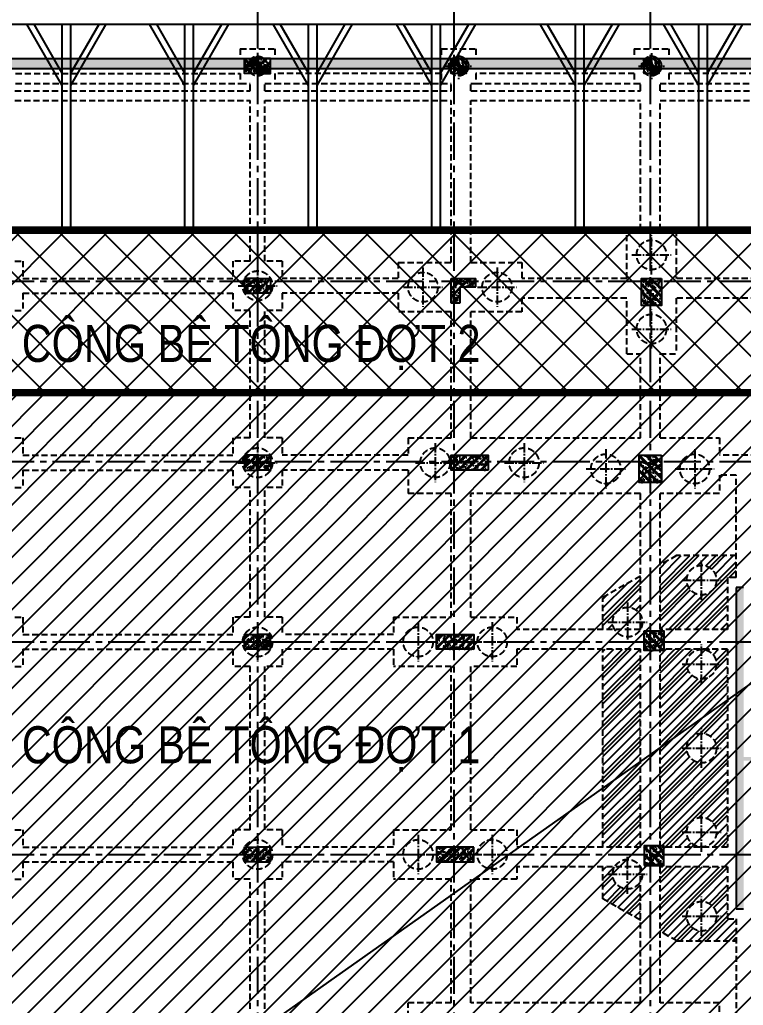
# Model space of a CAD drawing. Extents: x 71 to 3057337, y -14 to 345257.
# Drawn here: x 2969922 to 2999221, y 184482 to 224361 of the extents above; entities that cross this region are included whole.
import ezdxf
from ezdxf.enums import TextEntityAlignment as Align

# ---------------------------------------------------------------- set-up
doc = ezdxf.new("R2010")
doc.units = 0
doc.header["$LTSCALE"] = 1000
doc.header["$MEASUREMENT"] = 0
doc.linetypes.add('CENTER2', pattern=[1.125, 0.75, -0.125, 0.125, -0.125])
doc.linetypes.add('HIDDEN', pattern=[0.375, 0.25, -0.125])
for name, color, linetype in [('03BORDER', 3, 'CONTINUOUS'), ('CDC.01.AXIS', 160, 'CENTER2'), ('CDC.04.HIDDEN', 8, 'HIDDEN'), ('CDC.05.STEEL', 4, 'CONTINUOUS'), ('CDC.09.COLUMN', 4, 'CONTINUOUS'), ('CDC.10.HATCH', 9, 'CONTINUOUS'), ('CDC.14.STEELNUM', 2, 'CONTINUOUS'), ('CDC.16.BIGTEXT', 6, 'CONTINUOUS')]:
    doc.layers.add(name, color=color, linetype=linetype)
doc.layers.add('KCS_Plotter', color=11, linetype='CONTINUOUS', plot=False)
doc.styles.add('ARIAL', font='arial.ttf', dxfattribs={"width": 0.6})
pattern_1 = [(50, (-320987.27, 0), (358.63009, -31.376067), [37.5, -412.5]), (355, (-320987.27, 0), (-69.37567, 376.09607), [30, -330]), (100.4514, (-320957.4, -2.6), (289.25469, 344.71977), [31.870095, -350.571056]), (46.1842, (-320987.27, 100), (533.62052, -82.75951), [56.25, -618.75]), (96.6356, (-320942.8, 93.1), (467.33135, 487.05894), [47.80514, -525.8565]), (351.1842, (-320987.3, 100), (467.33097, 487.0593), [45, -495]), (21, (-320937.27, 75), (298.453526, -201.309445), [37.5, -412.5]), (326, (-320937.27, 75), (121.657666, 362.57502), [30, -330]), (71.4514, (-320912.4, 58.22), (420.111314, 161.26525), [31.870095, -350.571056]), (37.5, (-320987.27, 0), (6.079928, 166.446927), [0, -326, 0, -335, 0, -331.25]), (7.5, (-320987.27, 0), (131.534769, 197.205856), [0, -191, 0, -318.5, 0, -126.25]), (327.5, (-321098.77, 0), (266.911218, -11.277436), [0, -125, 0, -390, 0, -517.5]), (317.5, (-321148.77, 0), (291.593085, 50.05249), [0, -162.5, 0, -259, 0, -367.5]), (45, (-320987.27, 0), (-150.26019, 150.26019), []), (45, (-320987.27, 61.25), (-150.26019, 150.26019), [])]
pattern_2 = [(50, (-321037.27, 0), (358.63009, -31.376067), [37.5, -412.5]), (355, (-321037.27, 0), (-69.37567, 376.09607), [30, -330]), (100.4514, (-321007.4, -2.6), (289.25469, 344.71977), [31.870095, -350.571056]), (46.1842, (-321037.27, 100), (533.62052, -82.75951), [56.25, -618.75]), (96.6356, (-320992.8, 93.1), (467.33135, 487.05894), [47.80514, -525.8565]), (351.1842, (-321037.3, 100), (467.33097, 487.0593), [45, -495]), (21, (-320987.27, 75), (298.453526, -201.309445), [37.5, -412.5]), (326, (-320987.27, 75), (121.657666, 362.57502), [30, -330]), (71.4514, (-320962.4, 58.22), (420.111314, 161.26525), [31.870095, -350.571056]), (37.5, (-321037.27, 0), (6.079928, 166.446927), [0, -326, 0, -335, 0, -331.25]), (7.5, (-321037.27, 0), (131.534769, 197.205856), [0, -191, 0, -318.5, 0, -126.25]), (327.5, (-321148.77, 0), (266.911218, -11.277436), [0, -125, 0, -390, 0, -517.5]), (317.5, (-321198.77, 0), (291.593085, 50.05249), [0, -162.5, 0, -259, 0, -367.5]), (45, (-321037.27, 0), (-150.26019, 150.26019), []), (45, (-321037.27, 61.25), (-150.26019, 150.26019), [])]
pattern_3 = [(130, (3250072.2, 0), (-358.63009, -31.376067), [37.5, -412.5]), (185, (3250072.2, 0), (69.37567, 376.09607), [30, -330]), (79.5486, (3250042.3, -2.6), (-289.25469, 344.71977), [31.870095, -350.571056]), (133.8158, (3250072.2, 100), (-533.62052, -82.75951), [56.25, -618.75]), (83.3644, (3250027.73, 93.1), (-467.33135, 487.05894), [47.80514, -525.8565]), (188.8158, (3250072.2, 100), (-467.33097, 487.0593), [45, -495]), (159, (3250022.2, 75), (-298.453526, -201.309445), [37.5, -412.5]), (214, (3250022.2, 75), (-121.657666, 362.57502), [30, -330]), (108.5486, (3249997.32, 58.22), (-420.111314, 161.26525), [31.870095, -350.571056]), (142.5, (3250072.2, 0), (-6.079928, 166.446927), [0, -326, 0, -335, 0, -331.25]), (172.5, (3250072.2, 0), (-131.534769, 197.205856), [0, -191, 0, -318.5, 0, -126.25]), (212.5, (3250183.7, 0), (-266.911218, -11.277436), [0, -125, 0, -390, 0, -517.5]), (222.5, (3250233.7, 0), (-291.593085, 50.05249), [0, -162.5, 0, -259, 0, -367.5]), (135, (3250072.2, 0), (150.26019, 150.26019), []), (135, (3250072.2, 61.25), (150.26019, 150.26019), [])]
pattern_4 = [(45, (-322187.27, 0), (-176.776695, 176.776695), [])]

# ---------------------------------------------------------------- blocks, each defined once
blk = doc.blocks.new('7.95M')
at = {"layer": 'CDC.10.HATCH'}
h = blk.add_hatch(dxfattribs=at)
h.set_pattern_fill('ANSI31', color=256, scale=500, style=0)
h.set_pattern_definition([(135, (3245406.14, 17235.994), (44.1941738, 44.1941738), [])])
edge = h.paths.add_edge_path()
edge.add_line((1468742, -63748), (1468742, -64148))
edge.add_line((1468742, -64148), (1468342, -64148))
edge.add_ellipse((1468742, -64148), major_axis=(283, 283), ratio=1, start_angle=45, end_angle=135, ccw=False)
edge = h.paths.add_edge_path()
edge.add_line((1468742, -64148), (1469142, -64148))
edge.add_ellipse((1468742, -64148), major_axis=(283, 283), ratio=1, start_angle=225, end_angle=315, ccw=False)
edge.add_line((1468742, -64548), (1468742, -64148))
h = blk.add_hatch(dxfattribs=at)
h.set_pattern_fill('ANSI31', color=256, scale=500, style=0)
h.set_pattern_definition([(135, (3253546.144, 17235.994), (44.1941738, 44.1941738), [])])
edge = h.paths.add_edge_path()
edge.add_line((1476882, -63748), (1476882, -64148))
edge.add_line((1476882, -64148), (1476482, -64148))
edge.add_ellipse((1476882, -64148), major_axis=(283, 283), ratio=1, start_angle=45, end_angle=135, ccw=False)
edge = h.paths.add_edge_path()
edge.add_line((1476882, -64148), (1477282, -64148))
edge.add_ellipse((1476882, -64148), major_axis=(283, 283), ratio=1, start_angle=225, end_angle=315, ccw=False)
edge.add_line((1476882, -64548), (1476882, -64148))
h = blk.add_hatch(dxfattribs=at)
h.set_pattern_fill('ANSI31', color=256, scale=500, style=0)
h.set_pattern_definition([(135, (3261356.086, 17235.834), (44.1941738, 44.1941738), [])])
edge = h.paths.add_edge_path()
edge.add_line((1484692, -63749), (1484692, -64149))
edge.add_line((1484692, -64149), (1484292, -64149))
edge.add_ellipse((1484692, -64149), major_axis=(283, 283), ratio=1, start_angle=45, end_angle=135, ccw=False)
edge = h.paths.add_edge_path()
edge.add_line((1484692, -64149), (1485092, -64149))
edge.add_ellipse((1484692, -64149), major_axis=(283, 283), ratio=1, start_angle=225, end_angle=315, ccw=False)
edge.add_line((1484692, -64549), (1484692, -64149))
h = blk.add_hatch(dxfattribs=at)
h.set_pattern_fill('CHAU-01', color=256, scale=80, style=0, pattern_type=2)
h.set_pattern_definition([(50, (-322187.27, 0), (573.80815, -50.20171), [60, -660]), (355, (-322187.3, 0), (-111.00107, 601.7537), [48, -528]), (100.4514, (-322139.46, -4.2), (462.8075, 551.55163), [50.99215, -560.91369]), (46.1842, (-322187.3, 160), (853.79284, -132.4152), [90, -990]), (96.6356, (-322116.1, 149), (747.73016, 779.2943), [76.48823, -841.3704]), (351.1842, (-322187.3, 160), (747.72956, 779.2949), [72, -792]), (21, (-322107.27, 120), (477.52564, -322.09511), [60, -660]), (326, (-322107.3, 120), (194.65227, 580.12004), [48, -528]), (71.4514, (-322067.5, 93.16), (672.1781, 258.0244), [50.99215, -560.91369]), (37.5, (-322187.27, 0), (9.727884, 266.315083), [0, -521.6, 0, -536, 0, -530]), (7.5, (-322187.27, 0), (210.45563, 315.52937), [0, -305.6, 0, -509.6, 0, -202]), (327.5, (-322365.67, 0), (427.05795, -18.043897), [0, -200, 0, -624, 0, -828]), (317.5, (-322445.67, 0), (466.548935, 80.083986), [0, -260, 0, -414.4, 0, -588]), (45, (-322187.27, 0), (-240.416306, 240.416306), []), (45, (-322187.27, 98), (-240.416306, 240.416306), [])])
h.paths.add_polyline_path([(1468217, -63848), (1458542, -63848), (1458542, -64248), (1468217, -64248)])
h.paths.add_polyline_path([(1476583, -63848), (1469267, -63848), (1469267, -64248), (1476583, -64248)])
h.paths.add_polyline_path([(1484393, -63848), (1477183, -63848), (1477183, -64248), (1484393, -64248)])
h.paths.add_polyline_path([(1492293, -63848), (1484993, -63848), (1484993, -64248), (1492293, -64248)])
h.paths.add_polyline_path([(1500193, -63848), (1492893, -63848), (1492893, -64248), (1500193, -64248)])
h.paths.add_polyline_path([(1508003, -63848), (1500793, -63848), (1500793, -64248), (1508003, -64248)])
h.paths.add_polyline_path([(1511853, -63848), (1508603, -63848), (1508603, -64248), (1511853, -64248)])
h.paths.add_polyline_path([(1512453, -63848), (1512453, -63848), (1512453, -64433), (1515745, -67954), (1516292, -67954)])
h = blk.add_hatch(dxfattribs=at)
h.set_pattern_fill('CHAU-01', color=256, scale=50, angle=270, style=0, pattern_type=2)
h.set_pattern_definition([(320, (-280638.86, -371169.63), (-31.376067, -358.63009), [37.5, -412.5]), (265, (-280638.86, -371169.63), (376.09607, 69.37567), [30, -330]), (10.4514, (-280641.48, -371199.52), (344.71977, -289.25469), [31.870095, -350.571056]), (316.1842, (-280538.86, -371169.63), (-82.75951, -533.62052), [56.25, -618.75]), (6.6356, (-280545.76, -371214.1), (487.05894, -467.33135), [47.80514, -525.8565]), (261.1842, (-280538.86, -371169.63), (487.0593, -467.33097), [45, -495]), (291, (-280563.86, -371219.63), (-201.309445, -298.453526), [37.5, -412.5]), (236, (-280563.86, -371219.63), (362.57502, -121.657666), [30, -330]), (341.4514, (-280580.64, -371244.5), (161.26525, -420.111314), [31.870095, -350.571056]), (307.5, (-280638.86, -371169.63), (166.446927, -6.079928), [0, -326, 0, -335, 0, -331.25]), (277.5, (-280638.86, -371169.63), (197.205856, -131.534769), [0, -191, 0, -318.5, 0, -126.25]), (237.5, (-280638.86, -371058.13), (-11.277436, -266.911218), [0, -125, 0, -390, 0, -517.5]), (227.5, (-280638.86, -371008.13), (50.05249, -291.593085), [0, -162.5, 0, -259, 0, -367.5]), (315, (-280638.86, -371169.63), (150.26019, 150.26019), []), (315, (-280577.61, -371169.63), (150.26019, 150.26019), [])])
h.paths.add_polyline_path([(1468217, -63848), (1468217, -64448), (1468717, -64448), (1468717, -63848)])
h = blk.add_hatch(dxfattribs=at)
h.set_pattern_fill('CHAU-01', color=256, scale=50, angle=270, style=0, pattern_type=2)
h.set_pattern_definition([(220, (3218123.78, -371169.63), (31.376067, -358.63009), [37.5, -412.5]), (275, (3218123.8, -371169.63), (-376.09607, 69.37567), [30, -330]), (169.5486, (3218126.4, -371199.52), (-344.71977, -289.25469), [31.870095, -350.571056]), (223.8158, (3218023.8, -371169.63), (82.75951, -533.62052), [56.25, -618.75]), (173.3644, (3218030.7, -371214.1), (-487.05894, -467.33135), [47.80514, -525.8565]), (278.8158, (3218023.8, -371169.63), (-487.0593, -467.33097), [45, -495]), (249, (3218048.78, -371219.63), (201.309445, -298.453526), [37.5, -412.5]), (304, (3218048.8, -371219.63), (-362.57502, -121.657666), [30, -330]), (198.5486, (3218065.56, -371244.5), (-161.26525, -420.111314), [31.870095, -350.571056]), (232.5, (3218123.78, -371169.63), (-166.446927, -6.079928), [0, -326, 0, -335, 0, -331.25]), (262.5, (3218123.78, -371169.63), (-197.205856, -131.534769), [0, -191, 0, -318.5, 0, -126.25]), (302.5, (3218123.78, -371058.13), (11.277436, -266.911218), [0, -125, 0, -390, 0, -517.5]), (312.5, (3218123.78, -371008.13), (-50.05249, -291.593085), [0, -162.5, 0, -259, 0, -367.5]), (225, (3218123.78, -371169.63), (-150.26019, 150.26019), []), (225, (3218062.53, -371169.63), (-150.26019, 150.26019), [])])
h.paths.add_polyline_path([(1469267, -63848), (1469267, -64448), (1468767, -64448), (1468767, -63848)])
h = blk.add_hatch(dxfattribs=at)
h.set_pattern_fill('CHAU-01', color=256, scale=50, angle=270, style=0, pattern_type=2)
h.set_pattern_definition([(320, (-272173.57, -371169.63), (-31.376067, -358.63009), [37.5, -412.5]), (265, (-272173.57, -371169.63), (376.09607, 69.37567), [30, -330]), (10.4514, (-272176.2, -371199.52), (344.71977, -289.25469), [31.870095, -350.571056]), (316.1842, (-272073.57, -371169.63), (-82.75951, -533.62052), [56.25, -618.75]), (6.6356, (-272080.47, -371214.1), (487.05894, -467.33135), [47.80514, -525.8565]), (261.1842, (-272073.6, -371169.63), (487.0593, -467.33097), [45, -495]), (291, (-272098.57, -371219.63), (-201.309445, -298.453526), [37.5, -412.5]), (236, (-272098.57, -371219.63), (362.57502, -121.657666), [30, -330]), (341.4514, (-272115.35, -371244.5), (161.26525, -420.111314), [31.870095, -350.571056]), (307.5, (-272173.57, -371169.63), (166.446927, -6.079928), [0, -326, 0, -335, 0, -331.25]), (277.5, (-272173.57, -371169.63), (197.205856, -131.534769), [0, -191, 0, -318.5, 0, -126.25]), (237.5, (-272173.57, -371058.13), (-11.277436, -266.911218), [0, -125, 0, -390, 0, -517.5]), (227.5, (-272173.57, -371008.13), (50.05249, -291.593085), [0, -162.5, 0, -259, 0, -367.5]), (315, (-272173.57, -371169.63), (150.26019, 150.26019), []), (315, (-272112.32, -371169.63), (150.26019, 150.26019), [])])
h.paths.add_polyline_path([(1477183, -64448), (1476583, -64448), (1476583, -63848), (1477183, -63848)])
h = blk.add_hatch(dxfattribs=at)
h.set_pattern_fill('CHAU-01', color=256, scale=50, angle=270, style=0, pattern_type=2)
h.set_pattern_definition([(320, (-264363.63, -371169.58), (-31.376067, -358.63009), [37.5, -412.5]), (265, (-264363.63, -371169.58), (376.09607, 69.37567), [30, -330]), (10.4514, (-264366.25, -371199.47), (344.71977, -289.25469), [31.870095, -350.571056]), (316.1842, (-264263.63, -371169.6), (-82.75951, -533.62052), [56.25, -618.75]), (6.6356, (-264270.53, -371214.05), (487.05894, -467.33135), [47.80514, -525.8565]), (261.1842, (-264263.63, -371169.6), (487.0593, -467.33097), [45, -495]), (291, (-264288.63, -371219.58), (-201.309445, -298.453526), [37.5, -412.5]), (236, (-264288.63, -371219.58), (362.57502, -121.657666), [30, -330]), (341.4514, (-264305.4, -371244.45), (161.26525, -420.111314), [31.870095, -350.571056]), (307.5, (-264363.63, -371169.58), (166.446927, -6.079928), [0, -326, 0, -335, 0, -331.25]), (277.5, (-264363.63, -371169.58), (197.205856, -131.534769), [0, -191, 0, -318.5, 0, -126.25]), (237.5, (-264363.63, -371058.08), (-11.277436, -266.911218), [0, -125, 0, -390, 0, -517.5]), (227.5, (-264363.63, -371008.08), (50.05249, -291.593085), [0, -162.5, 0, -259, 0, -367.5]), (315, (-264363.63, -371169.58), (150.26019, 150.26019), []), (315, (-264302.38, -371169.58), (150.26019, 150.26019), [])])
h.paths.add_polyline_path([(1484993, -64448), (1484393, -64448), (1484393, -63848), (1484993, -63848)])
h = blk.add_hatch(dxfattribs=at)
h.set_pattern_fill('CHAU-01', color=256, scale=50, style=0, pattern_type=2)
h.set_pattern_definition(pattern_2)
h.paths.add_polyline_path([(1468217, -72738), (1468217, -73338), (1468717, -73338), (1468717, -72738)])
h = blk.add_hatch(dxfattribs=at)
h.set_pattern_fill('CHAU-01', color=256, scale=50, style=0, pattern_type=2)
h.set_pattern_definition(pattern_2)
h.paths.add_polyline_path([(1469267, -72738), (1469267, -73338), (1468767, -73338), (1468767, -72738)])
h = blk.add_hatch(dxfattribs=at)
h.set_pattern_fill('CHAU-01', color=256, scale=50, style=0, pattern_type=2)
h.set_pattern_definition([(50, (-263987.3, 0), (358.63009, -31.376067), [37.5, -412.5]), (355, (-263987.3, 0), (-69.37567, 376.09607), [30, -330]), (100.4514, (-263957.42, -2.6), (289.25469, 344.71977), [31.870095, -350.571056]), (46.1842, (-263987.3, 100), (533.62052, -82.75951), [56.25, -618.75]), (96.6356, (-263942.84, 93.1), (467.33135, 487.05894), [47.80514, -525.8565]), (351.1842, (-263987.3, 100), (467.33097, 487.0593), [45, -495]), (21, (-263937.3, 75), (298.453526, -201.309445), [37.5, -412.5]), (326, (-263937.3, 75), (121.657666, 362.57502), [30, -330]), (71.4514, (-263912.43, 58.22), (420.111314, 161.26525), [31.870095, -350.571056]), (37.5, (-263987.3, 0), (6.079928, 166.446927), [0, -326, 0, -335, 0, -331.25]), (7.5, (-263987.3, 0), (131.534769, 197.205856), [0, -191, 0, -318.5, 0, -126.25]), (327.5, (-264098.8, 0), (266.911218, -11.277436), [0, -125, 0, -390, 0, -517.5]), (317.5, (-264148.8, 0), (291.593085, 50.05249), [0, -162.5, 0, -259, 0, -367.5]), (45, (-263987.3, 0), (-150.26019, 150.26019), []), (45, (-263987.3, 61.25), (-150.26019, 150.26019), [])])
h.paths.add_polyline_path([(1476692, -72848), (1476582, -72848), (1476582, -73738), (1476692, -73738)])
h.paths.add_polyline_path([(1477582, -72848), (1476692, -72848), (1476692, -73738), (1476932, -73738), (1476932, -73088), (1477582, -73088)])
h.paths.add_polyline_path([(1477582, -72738), (1476692, -72738), (1476692, -72848), (1477582, -72848)])
h.paths.add_polyline_path([(1476692, -72738), (1476582, -72738), (1476582, -72848), (1476692, -72848)])
h = blk.add_hatch(dxfattribs=at)
h.set_pattern_fill('CHAU-01', color=256, scale=50, style=0, pattern_type=2)
h.set_pattern_definition([(130, (3233672.23, 0), (-358.63009, -31.376067), [37.5, -412.5]), (185, (3233672.23, 0), (69.37567, 376.09607), [30, -330]), (79.5486, (3233642.35, -2.6), (-289.25469, 344.71977), [31.870095, -350.571056]), (133.8158, (3233672.23, 100), (-533.62052, -82.75951), [56.25, -618.75]), (83.3644, (3233627.77, 93.1), (-467.33135, 487.05894), [47.80514, -525.8565]), (188.8158, (3233672.23, 100), (-467.33097, 487.0593), [45, -495]), (159, (3233622.23, 75), (-298.453526, -201.309445), [37.5, -412.5]), (214, (3233622.23, 75), (-121.657666, 362.57502), [30, -330]), (108.5486, (3233597.36, 58.22), (-420.111314, 161.26525), [31.870095, -350.571056]), (142.5, (3233672.23, 0), (-6.079928, 166.446927), [0, -326, 0, -335, 0, -331.25]), (172.5, (3233672.23, 0), (-131.534769, 197.205856), [0, -191, 0, -318.5, 0, -126.25]), (212.5, (3233783.73, 0), (-266.911218, -11.277436), [0, -125, 0, -390, 0, -517.5]), (222.5, (3233833.73, 0), (-291.593085, 50.05249), [0, -162.5, 0, -259, 0, -367.5]), (135, (3233672.23, 0), (150.26019, 150.26019), []), (135, (3233672.23, 61.25), (150.26019, 150.26019), [])])
h.paths.add_polyline_path([(1484742, -72738), (1485092, -72738), (1485092, -72848), (1484742, -72848)])
h.paths.add_polyline_path([(1484742, -72848), (1485092, -72848), (1485092, -73838), (1484742, -73838)])
h.paths.add_polyline_path([(1484292, -72848), (1484742, -72848), (1484742, -73838), (1484292, -73838)])
h.paths.add_polyline_path([(1484292, -72738), (1484742, -72738), (1484742, -72848), (1484292, -72848)])
h = blk.add_hatch(dxfattribs=at)
h.set_pattern_fill('CHAU-01', color=256, scale=50, style=0, pattern_type=2)
h.set_pattern_definition(pattern_2)
h.paths.add_polyline_path([(1468217, -79898), (1468217, -80498), (1468717, -80498), (1468717, -79898)])
h = blk.add_hatch(dxfattribs=at)
h.set_pattern_fill('CHAU-01', color=256, scale=50, style=0, pattern_type=2)
h.set_pattern_definition(pattern_2)
h.paths.add_polyline_path([(1469267, -79898), (1469267, -80498), (1468767, -80498), (1468767, -79898)])
h = blk.add_hatch(dxfattribs=at)
h.set_pattern_fill('CHAU-01', color=256, scale=50, style=0, pattern_type=2)
h.set_pattern_definition(pattern_1)
h.paths.add_polyline_path([(1478083, -80498), (1476692, -80498), (1476692, -80148), (1478083, -80148)])
h.paths.add_polyline_path([(1478083, -80148), (1476692, -80148), (1476692, -79898), (1478083, -79898)])
h.paths.add_polyline_path([(1476692, -80148), (1476583, -80148), (1476583, -79898), (1476692, -79898)])
h.paths.add_polyline_path([(1476692, -80498), (1476583, -80498), (1476583, -80148), (1476692, -80148)])
h = blk.add_hatch(dxfattribs=at)
h.set_pattern_fill('CHAU-01', color=256, scale=50, style=0, pattern_type=2)
h.set_pattern_definition(pattern_3)
h.paths.add_polyline_path([(1484642, -79898), (1485092, -79898), (1485092, -80148), (1484642, -80148)])
h.paths.add_polyline_path([(1484642, -80148), (1485092, -80148), (1485092, -80998), (1484642, -80998)])
h.paths.add_polyline_path([(1484192, -80148), (1484642, -80148), (1484642, -80998), (1484192, -80998)])
h.paths.add_polyline_path([(1484192, -79898), (1484642, -79898), (1484642, -80148), (1484192, -80148)])
h = blk.add_hatch(dxfattribs=at)
h.set_pattern_fill('ANSI31', color=256, scale=2000, style=0)
h.set_pattern_definition(pattern_4)
h.paths.add_polyline_path([(1484242, -84786), (1482722, -85648), (1482722, -86948), (1483203, -86948, -0.131634), (1483122, -86648, -0.767797), (1484242, -86348)])
h.paths.add_polyline_path([(1487773, -84848), (1488123, -84848), (1488123, -83958), (1485704, -83958), (1485042, -84333), (1485042, -86948), (1487773, -86948)])
h.paths.add_polyline_path([(1486122, -84948, -1), (1487322, -84948, -1)], flags=16)
h.paths.add_polyline_path([(1484922, -86920), (1487229, -86920), (1487229, -86183), (1484922, -86183)], flags=9)
h = blk.add_hatch(dxfattribs=at)
h.set_pattern_fill('CHAU-01', color=256, scale=50, style=0, pattern_type=2)
h.set_pattern_definition([(50, (-321587.27, 0), (358.63009, -31.376067), [37.5, -412.5]), (355, (-321587.27, 0), (-69.37567, 376.09607), [30, -330]), (100.4514, (-321557.4, -2.6), (289.25469, 344.71977), [31.870095, -350.571056]), (46.1842, (-321587.27, 100), (533.62052, -82.75951), [56.25, -618.75]), (96.6356, (-321542.8, 93.1), (467.33135, 487.05894), [47.80514, -525.8565]), (351.1842, (-321587.3, 100), (467.33097, 487.0593), [45, -495]), (21, (-321537.27, 75), (298.453526, -201.309445), [37.5, -412.5]), (326, (-321537.27, 75), (121.657666, 362.57502), [30, -330]), (71.4514, (-321512.4, 58.22), (420.111314, 161.26525), [31.870095, -350.571056]), (37.5, (-321587.27, 0), (6.079928, 166.446927), [0, -326, 0, -335, 0, -331.25]), (7.5, (-321587.27, 0), (131.534769, 197.205856), [0, -191, 0, -318.5, 0, -126.25]), (327.5, (-321698.77, 0), (266.911218, -11.277436), [0, -125, 0, -390, 0, -517.5]), (317.5, (-321748.77, 0), (291.593085, 50.05249), [0, -162.5, 0, -259, 0, -367.5]), (45, (-321587.27, 0), (-150.26019, 150.26019), []), (45, (-321587.27, 61.25), (-150.26019, 150.26019), [])])
h.paths.add_polyline_path([(1492223, -97948), (1493022, -97948), (1493022, -98248), (1492223, -98248)], flags=17)
h.paths.add_polyline_path([(1491222, -97948), (1491222, -96398), (1494022, -96398), (1494022, -98248), (1494322, -98248), (1494322, -95678), (1494022, -95678), (1494022, -96178), (1491222, -96178), (1491222, -94128), (1494022, -94128), (1494022, -94578), (1494322, -94578), (1494322, -93458), (1494022, -93458), (1494022, -93908), (1491222, -93908), (1491222, -91858), (1494022, -91858), (1494022, -92358), (1494322, -92358), (1494322, -91188), (1494022, -91188), (1494022, -91638), (1491222, -91638), (1491222, -89588), (1494022, -89588), (1494022, -90088), (1494322, -90088), (1494322, -88743), (1494022, -88743), (1494022, -89368), (1491222, -89368), (1491222, -86868), (1494022, -86868), (1494022, -87443), (1494322, -87443), (1494322, -85248), (1492522, -85248), (1492522, -85548), (1494022, -85548), (1494022, -86648), (1491222, -86648), (1491222, -85548), (1491522, -85548), (1491522, -85248), (1489423, -85248), (1489423, -85548), (1490922, -85548), (1490922, -86648), (1490922, -92108), (1488423, -92108), (1488423, -85248), (1488123, -85248), (1488123, -98248), (1488423, -98248), (1488423, -92258), (1490922, -92258), (1490922, -97948), (1489424, -97948), (1489424, -98248), (1491222, -98248)])
h = blk.add_hatch(dxfattribs=at)
h.set_pattern_fill('CHAU-01', color=256, scale=50, style=0, pattern_type=2)
h.set_pattern_definition(pattern_2)
h.paths.add_polyline_path([(1468217, -87148), (1468217, -87748), (1468717, -87748), (1468717, -87148)])
h = blk.add_hatch(dxfattribs=at)
h.set_pattern_fill('CHAU-01', color=256, scale=50, style=0, pattern_type=2)
h.set_pattern_definition(pattern_2)
h.paths.add_polyline_path([(1469267, -87148), (1469267, -87748), (1468767, -87748), (1468767, -87148)])
h = blk.add_hatch(dxfattribs=at)
h.set_pattern_fill('CHAU-01', color=256, scale=50, style=0, pattern_type=2)
h.set_pattern_definition(pattern_1)
h.paths.add_polyline_path([(1477492, -87748), (1476102, -87748), (1476102, -87398), (1477492, -87398)])
h.paths.add_polyline_path([(1477492, -87398), (1476102, -87398), (1476102, -87148), (1477492, -87148)])
h.paths.add_polyline_path([(1476102, -87398), (1475992, -87398), (1475992, -87148), (1476102, -87148)])
h.paths.add_polyline_path([(1476102, -87748), (1475992, -87748), (1475992, -87398), (1476102, -87398)])
h = blk.add_hatch(dxfattribs=at)
h.set_pattern_fill('CHAU-01', color=256, scale=50, style=0, pattern_type=2)
h.set_pattern_definition(pattern_3)
h.paths.add_polyline_path([(1484642, -86998), (1485192, -86998), (1485192, -87448), (1484642, -87448)])
h.paths.add_polyline_path([(1484642, -87448), (1485192, -87448), (1485192, -87798), (1484642, -87798)])
h.paths.add_polyline_path([(1484392, -87448), (1484642, -87448), (1484642, -87798), (1484392, -87798)])
h.paths.add_polyline_path([(1484392, -86998), (1484642, -86998), (1484642, -87448), (1484392, -87448)])
h = blk.add_hatch(dxfattribs=at)
h.set_pattern_fill('ANSI31', color=256, scale=2000, style=0)
h.set_pattern_definition(pattern_4)
h.paths.add_polyline_path([(1484242, -87748), (1482722, -87748), (1482722, -95748), (1484242, -95748)])
h.paths.add_polyline_path([(1487773, -87748), (1486722, -87748), (1486722, -87748, -0.414214), (1487322, -88348, -1), (1486122, -88348, -0.414214), (1486722, -87748), (1486722, -87748), (1485192, -87748), (1485192, -87798), (1485042, -87798), (1485042, -95698), (1485192, -95698), (1485192, -95748), (1486716, -95748, -0.410929), (1486122, -95148, -1), (1487322, -95148, -0.410929), (1486729, -95748), (1487773, -95748)])
h.paths.add_polyline_path([(1487322, -91748, -1), (1486122, -91748, -1)], flags=16)
h.paths.add_polyline_path([(1484218, -92599), (1484218, -89942), (1483480, -89942), (1483480, -92599)], flags=24)
h.paths.add_polyline_path([(1487773, -92424), (1487773, -90117), (1487035, -90117), (1487035, -92424)], flags=9)
h.paths.add_polyline_path([(1484922, -95720), (1487229, -95720), (1487229, -94983), (1484922, -94983)], flags=9)
h = blk.add_hatch(dxfattribs=at)
h.set_pattern_fill('CHAU-01', color=256, scale=50, style=0, pattern_type=2)
h.set_pattern_definition(pattern_3)
h.paths.add_polyline_path([(1484642, -95698), (1485192, -95698), (1485192, -96048), (1484642, -96048)])
h.paths.add_polyline_path([(1484642, -96048), (1485192, -96048), (1485192, -96498), (1484642, -96498)])
h.paths.add_polyline_path([(1484392, -96048), (1484642, -96048), (1484642, -96498), (1484392, -96498)])
h.paths.add_polyline_path([(1484392, -95698), (1484642, -95698), (1484642, -96048), (1484392, -96048)])
h = blk.add_hatch(dxfattribs=at)
h.set_pattern_fill('CHAU-01', color=256, scale=50, style=0, pattern_type=2)
h.set_pattern_definition(pattern_2)
h.paths.add_polyline_path([(1468217, -95748), (1468217, -96348), (1468717, -96348), (1468717, -95748)])
h = blk.add_hatch(dxfattribs=at)
h.set_pattern_fill('CHAU-01', color=256, scale=50, style=0, pattern_type=2)
h.set_pattern_definition(pattern_2)
h.paths.add_polyline_path([(1469267, -95748), (1469267, -96348), (1468767, -96348), (1468767, -95748)])
h = blk.add_hatch(dxfattribs=at)
h.set_pattern_fill('CHAU-01', color=256, scale=50, style=0, pattern_type=2)
h.set_pattern_definition(pattern_1)
h.paths.add_polyline_path([(1477492, -95748), (1476102, -95748), (1476102, -96098), (1477492, -96098)])
h.paths.add_polyline_path([(1477492, -96098), (1476102, -96098), (1476102, -96348), (1477492, -96348)])
h.paths.add_polyline_path([(1476102, -96098), (1475992, -96098), (1475992, -96348), (1476102, -96348)])
h.paths.add_polyline_path([(1476102, -95748), (1475992, -95748), (1475992, -96098), (1476102, -96098)])
h = blk.add_hatch(dxfattribs=at)
h.set_pattern_fill('ANSI31', color=256, scale=2000, style=0)
h.set_pattern_definition(pattern_4)
h.paths.add_polyline_path([(1484242, -97147, -0.767797), (1483122, -96848, -0.131671), (1483203, -96548), (1482722, -96548), (1482722, -97848), (1484242, -98709)])
h.paths.add_polyline_path([(1487773, -96548), (1485042, -96548), (1485042, -99162), (1485722, -99548), (1488123, -99548), (1488123, -98648), (1487773, -98648)])
h.paths.add_polyline_path([(1487322, -98548, -1), (1486122, -98548, -1)], flags=16)
at = {"layer": 'CDC.01.AXIS', "ltscale": 2}
for p, q in [((1468742, -61938), (1468742, -120474)), ((1476692, -61938), (1476692, -120474)), ((1484642, -61938), (1484642, -120474)), ((1410944, -63847), (1517957, -63847)), ((1410944, -72848), (1517957, -72848)), ((1410944, -80148), (1517957, -80148)), ((1410944, -87448), (1517957, -87448)), ((1410944, -96048), (1517957, -96048))]:
    blk.add_line(p, q, dxfattribs=at)
at = {"layer": 'CDC.01.AXIS', "ltscale": 0.5}
for p, q in [((1468742, -63620), (1468742, -64676)), ((1476882, -63620), (1476882, -64676)), ((1484692, -63621), (1484692, -64677)), ((1468214, -64148), (1469270, -64148)), ((1476354, -64148), (1477410, -64148)), ((1484164, -64149), (1485220, -64149)), ((1484692, -72580), (1484692, -70996)), ((1483900, -71788), (1485484, -71788)), ((1468742, -72246), (1468742, -73830)), ((1475438, -72302), (1475438, -73886)), ((1478438, -72302), (1478438, -73886)), ((1467950, -73038), (1469534, -73038)), ((1474646, -73094), (1476230, -73094)), ((1477646, -73094), (1479230, -73094)), ((1484692, -75580), (1484692, -73996)), ((1483900, -74788), (1485484, -74788)), ((1468742, -79406), (1468742, -80990)), ((1475933, -79406), (1475933, -80990)), ((1479533, -79406), (1479533, -80990)), ((1482842, -79656), (1482842, -81240)), ((1486442, -79656), (1486442, -81240)), ((1467950, -80198), (1469534, -80198)), ((1475141, -80198), (1476725, -80198)), ((1478741, -80198), (1480325, -80198)), ((1482050, -80448), (1483634, -80448)), ((1485650, -80448), (1487234, -80448)), ((1486722, -85740), (1486722, -84156)), ((1485930, -84948), (1487514, -84948)), ((1483722, -85856), (1483722, -87440)), ((1468742, -86656), (1468742, -88240)), ((1475242, -86656), (1475242, -88240)), ((1478242, -86656), (1478242, -88240)), ((1482930, -86648), (1484514, -86648)), ((1467950, -87448), (1469534, -87448)), ((1474450, -87448), (1476034, -87448)), ((1477450, -87448), (1479034, -87448)), ((1486722, -89140), (1486722, -87556)), ((1485930, -88348), (1487514, -88348)), ((1486722, -92540), (1486722, -90956)), ((1485930, -91748), (1487514, -91748)), ((1486722, -95940), (1486722, -94356)), ((1468742, -95256), (1468742, -96840)), ((1475242, -95256), (1475242, -96840)), ((1478242, -95256), (1478242, -96840)), ((1485930, -95148), (1487514, -95148)), ((1467950, -96048), (1469534, -96048)), ((1474450, -96048), (1476034, -96048)), ((1477450, -96048), (1479034, -96048)), ((1483722, -97640), (1483722, -96056)), ((1482930, -96848), (1484514, -96848)), ((1486722, -99340), (1486722, -97756)), ((1485930, -98548), (1487514, -98548))]:
    blk.add_line(p, q, dxfattribs=at)
at = {"layer": 'CDC.04.HIDDEN'}
for p, q in [((1468042, -63448), (1468042, -63848)), ((1468042, -63448), (1469442, -63448)), ((1469442, -63448), (1469442, -63848)), ((1476182, -63448), (1476182, -63848)), ((1476182, -63448), (1477582, -63448)), ((1477582, -63448), (1477582, -63848)), ((1483992, -63449), (1483992, -63848)), ((1483992, -63449), (1485392, -63449)), ((1485392, -63449), (1485392, -63848)), ((1458942, -64448), (1468042, -64448)), ((1468042, -64448), (1468042, -64848)), ((1469442, -64448), (1469442, -64848)), ((1476182, -64448), (1469442, -64448)), ((1476182, -64448), (1476182, -64848)), ((1477582, -64448), (1477582, -64848)), ((1483992, -64448), (1477582, -64448)), ((1483992, -64448), (1483992, -64849)), ((1485392, -64448), (1485392, -64849)), ((1491892, -64448), (1485392, -64448)), ((1458942, -64848), (1468042, -64848)), ((1468042, -64848), (1468442, -64848)), ((1468442, -65148), (1468442, -64848)), ((1469042, -64848), (1469442, -64848)), ((1469042, -65148), (1469042, -64848)), ((1469442, -64848), (1476182, -64848)), ((1476182, -64848), (1476582, -64848)), ((1476582, -65148), (1476582, -64848)), ((1477382, -64848), (1477582, -64848)), ((1477382, -65148), (1477382, -64848)), ((1477582, -64848), (1483992, -64848)), ((1483992, -64849), (1484242, -64849)), ((1484242, -65148), (1484242, -64849)), ((1485042, -64849), (1485392, -64849)), ((1485042, -65148), (1485042, -64849)), ((1485392, -64848), (1492192, -64848)), ((1458542, -65148), (1468442, -65148)), ((1469042, -65148), (1476582, -65148)), ((1477382, -65148), (1484242, -65148)), ((1485042, -65148), (1492192, -65148)), ((1458542, -65548), (1468442, -65548)), ((1468442, -72038), (1468442, -65548)), ((1469042, -72038), (1469042, -65548)), ((1469042, -65548), (1476582, -65548)), ((1476582, -72094), (1476582, -65548)), ((1477382, -72094), (1477382, -65548)), ((1477382, -65548), (1484242, -65548)), ((1484242, -70788), (1484242, -65548)), ((1485042, -70788), (1485042, -65548)), ((1485042, -65548), (1489792, -65548)), ((1483692, -72738), (1483692, -70788)), ((1483692, -70788), (1484242, -70788)), ((1485042, -70788), (1485692, -70788)), ((1485692, -70788), (1485692, -72738)), ((1458542, -72038), (1459242, -72038)), ((1459242, -72038), (1459242, -72738)), ((1467742, -72038), (1467742, -72738)), ((1468442, -72038), (1467742, -72038)), ((1469742, -72038), (1469042, -72038)), ((1469742, -72038), (1469742, -72738)), ((1474438, -72094), (1476582, -72094)), ((1474438, -72094), (1474438, -72738)), ((1477382, -72094), (1479438, -72094)), ((1479438, -72094), (1479438, -72738)), ((1459242, -72738), (1467742, -72738)), ((1474438, -72738), (1469742, -72738)), ((1483692, -72738), (1479438, -72738)), ((1491592, -72738), (1485692, -72738)), ((1459242, -73338), (1467742, -73338)), ((1459242, -73338), (1459242, -74038)), ((1467742, -73338), (1467742, -74038)), ((1474438, -73338), (1469742, -73338)), ((1469742, -73338), (1469742, -74038)), ((1474438, -73338), (1474438, -74094)), ((1483692, -73538), (1479438, -73538)), ((1479438, -73538), (1479438, -74094)), ((1483692, -75788), (1483692, -73538)), ((1491592, -73538), (1485692, -73538)), ((1485692, -73538), (1485692, -75788)), ((1458542, -74038), (1459242, -74038)), ((1468442, -74038), (1467742, -74038)), ((1468442, -79198), (1468442, -74038)), ((1469042, -79198), (1469042, -74038)), ((1469742, -74038), (1469042, -74038)), ((1476582, -74094), (1474438, -74094)), ((1476582, -79198), (1476582, -74094)), ((1477382, -79198), (1477382, -74094)), ((1479438, -74094), (1477382, -74094)), ((1483692, -75788), (1484242, -75788)), ((1484242, -79198), (1484242, -75788)), ((1485042, -79198), (1485042, -75788)), ((1485042, -75788), (1485692, -75788)), ((1458542, -79198), (1459242, -79198)), ((1459242, -79198), (1459242, -79898)), ((1467742, -79198), (1467742, -79898)), ((1468442, -79198), (1467742, -79198)), ((1469742, -79198), (1469042, -79198)), ((1469742, -79198), (1469742, -79898)), ((1474833, -79198), (1476582, -79198)), ((1474833, -79198), (1474833, -79898)), ((1477382, -79198), (1484242, -79198)), ((1485042, -79198), (1487442, -79198)), ((1487442, -79198), (1487442, -79898)), ((1459242, -79898), (1467742, -79898)), ((1474833, -79898), (1469742, -79898)), ((1491592, -79898), (1487442, -79898)), ((1459242, -80498), (1467742, -80498)), ((1459242, -80498), (1459242, -81198)), ((1467742, -80498), (1467742, -81198)), ((1474833, -80498), (1469742, -80498)), ((1469742, -80498), (1469742, -81198)), ((1474833, -80498), (1474833, -81448)), ((1488123, -80698), (1487442, -80698)), ((1487442, -80698), (1487442, -81448)), ((1488123, -84848), (1488123, -80698)), ((1458542, -81198), (1459242, -81198)), ((1468442, -81198), (1467742, -81198)), ((1468442, -86448), (1468442, -81198)), ((1469042, -86448), (1469042, -81198)), ((1469742, -81198), (1469042, -81198)), ((1476582, -81448), (1474833, -81448)), ((1476582, -86448), (1476582, -81448)), ((1477382, -86448), (1477382, -81448)), ((1484242, -81448), (1477382, -81448)), ((1484242, -86948), (1484242, -81448)), ((1485042, -86948), (1485042, -81448)), ((1487442, -81448), (1485042, -81448)), ((1485704, -83958), (1485042, -84333)), ((1488123, -83958), (1485704, -83958)), ((1484242, -84786), (1482722, -85648)), ((1482722, -86948), (1482722, -85648)), ((1458542, -86448), (1459242, -86448)), ((1459242, -86448), (1459242, -87148)), ((1467742, -86448), (1467742, -87148)), ((1468442, -86448), (1467742, -86448)), ((1469742, -86448), (1469042, -86448)), ((1469742, -86448), (1469742, -87148)), ((1474242, -86448), (1476582, -86448)), ((1474242, -86448), (1474242, -87148)), ((1477382, -86448), (1479242, -86448)), ((1479242, -86448), (1479242, -86948)), ((1459242, -87148), (1467742, -87148)), ((1474242, -87148), (1469742, -87148)), ((1484242, -86948), (1479242, -86948)), ((1487773, -86948), (1485042, -86948)), ((1459242, -87748), (1467742, -87748)), ((1459242, -87748), (1459242, -88448)), ((1467742, -87748), (1467742, -88448)), ((1474242, -87748), (1469742, -87748)), ((1469742, -87748), (1469742, -88448)), ((1474242, -87748), (1474242, -88448)), ((1479242, -87748), (1479242, -88448)), ((1484242, -87748), (1479242, -87748)), ((1482722, -95748), (1482722, -87748)), ((1484242, -95748), (1484242, -87748)), ((1485042, -95748), (1485042, -87748)), ((1487773, -87748), (1485092, -87748)), ((1458542, -88448), (1459242, -88448)), ((1468442, -88448), (1467742, -88448)), ((1468442, -95048), (1468442, -88448)), ((1469042, -95048), (1469042, -88448)), ((1469742, -88448), (1469042, -88448)), ((1476582, -88448), (1474242, -88448)), ((1476582, -95048), (1476582, -88448)), ((1479242, -88448), (1477382, -88448)), ((1477382, -95048), (1477382, -88448)), ((1458542, -95048), (1459242, -95048)), ((1459242, -95048), (1459242, -95748)), ((1467742, -95048), (1467742, -95748)), ((1468442, -95048), (1467742, -95048)), ((1469742, -95048), (1469042, -95048)), ((1469742, -95048), (1469742, -95748)), ((1474242, -95048), (1476582, -95048)), ((1474242, -95048), (1474242, -95748)), ((1477382, -95048), (1479242, -95048)), ((1479242, -95048), (1479242, -95748)), ((1459242, -95748), (1467742, -95748)), ((1474242, -95748), (1469742, -95748)), ((1484242, -95748), (1479242, -95748)), ((1487773, -95748), (1485092, -95748)), ((1459242, -96348), (1467742, -96348)), ((1459242, -96348), (1459242, -97048)), ((1467742, -96348), (1467742, -97048)), ((1474242, -96348), (1469742, -96348)), ((1469742, -96348), (1469742, -97048)), ((1474242, -96348), (1474242, -97048)), ((1479242, -96548), (1479242, -97048)), ((1484242, -96548), (1479242, -96548)), ((1482722, -97848), (1482722, -96548)), ((1484242, -102048), (1484242, -96548)), ((1485042, -102048), (1485042, -96548)), ((1487773, -96548), (1485042, -96548)), ((1458542, -97048), (1459242, -97048)), ((1468442, -97048), (1467742, -97048)), ((1468442, -102298), (1468442, -97048)), ((1469042, -102298), (1469042, -97048)), ((1469742, -97048), (1469042, -97048)), ((1476582, -97048), (1474242, -97048)), ((1476582, -102048), (1476582, -97048)), ((1479242, -97048), (1477382, -97048)), ((1477382, -102048), (1477382, -97048)), ((1484242, -98709), (1482722, -97848)), ((1488123, -98648), (1488123, -102798)), ((1485722, -99548), (1485042, -99162)), ((1485722, -99548), (1488123, -99548)), ((1474833, -102998), (1474833, -102048)), ((1476582, -102048), (1474833, -102048)), ((1484242, -102048), (1477382, -102048)), ((1487442, -102048), (1485042, -102048)), ((1487442, -102798), (1487442, -102048))]:
    blk.add_line(p, q, dxfattribs=at)
for points in [[(1488123, -84848), (1487773, -84848), (1487773, -86948)], [(1487773, -87748), (1487773, -95748)], [(1487773, -96548), (1487773, -98648), (1488123, -98648)]]:
    blk.add_lwpolyline(points, dxfattribs=at)
for centre, radius in [((1468742, -64148), 400), ((1476882, -64148), 400), ((1484692, -64149), 400), ((1484692, -71788), 600), ((1468742, -73038), 600), ((1475438, -73094), 600), ((1478438, -73094), 600), ((1484692, -74788), 600), ((1468742, -80198), 600), ((1475933, -80198), 600), ((1479533, -80198), 600), ((1482842, -80448), 600), ((1486442, -80448), 600), ((1486722, -84948), 600), ((1483722, -86648), 600), ((1468742, -87448), 600), ((1475242, -87448), 600), ((1478242, -87448), 600), ((1486722, -88348), 600), ((1486722, -91748), 600), ((1486722, -95148), 600), ((1468742, -96048), 600), ((1475242, -96048), 600), ((1478242, -96048), 600), ((1483722, -96848), 600), ((1486722, -98548), 600)]:
    blk.add_circle(centre, radius, dxfattribs=at)
at = {"layer": 'CDC.09.COLUMN'}
for p, q in [((1416077, -63848), (1512453, -63848)), ((1416250, -64248), (1512279, -64248))]:
    blk.add_line(p, q, dxfattribs=at)
at = {"layer": 'CDC.09.COLUMN', "ltscale": 2000}
for p, q in [((1476582, -73738), (1476582, -72738)), ((1476582, -72738), (1477582, -72738)), ((1477582, -73088), (1477582, -72738)), ((1476932, -73088), (1476932, -73738)), ((1476932, -73088), (1477582, -73088)), ((1476932, -73738), (1476582, -73738)), ((1488123, -85248), (1488123, -98248)), ((1488423, -85248), (1488123, -85248)), ((1488123, -98248), (1488423, -98248)), ((1488343, -98248), (1488343, -98248))]:
    blk.add_line(p, q, dxfattribs=at)
for points in [[(1468717, -63848), (1468717, -64448), (1468217, -64448), (1468217, -63848)], [(1468767, -63848), (1468767, -64448), (1469267, -64448), (1469267, -63848)], [(1477183, -63848), (1477183, -64448), (1476583, -64448), (1476583, -63848)], [(1484993, -63848), (1484993, -64448), (1484393, -64448), (1484393, -63848)], [(1468217, -72738), (1468217, -73338), (1468717, -73338), (1468717, -72738)], [(1469267, -72738), (1469267, -73338), (1468767, -73338), (1468767, -72738)], [(1485092, -72738), (1485092, -73838), (1484292, -73838), (1484292, -72738)], [(1468217, -79898), (1468217, -80498), (1468717, -80498), (1468717, -79898)], [(1469267, -79898), (1469267, -80498), (1468767, -80498), (1468767, -79898)], [(1478083, -80498), (1476583, -80498), (1476583, -79898), (1478083, -79898)], [(1485092, -79898), (1485092, -80998), (1484192, -80998), (1484192, -79898)], [(1468217, -87748), (1468217, -87148), (1468717, -87148), (1468717, -87748)], [(1469267, -87748), (1469267, -87148), (1468767, -87148), (1468767, -87748)], [(1477492, -87748), (1475992, -87748), (1475992, -87148), (1477492, -87148)], [(1484392, -86998), (1485192, -86998), (1485192, -87798), (1484392, -87798)], [(1484392, -96498), (1485192, -96498), (1485192, -95698), (1484392, -95698)], [(1468217, -96348), (1468217, -95748), (1468717, -95748), (1468717, -96348)], [(1469267, -96348), (1469267, -95748), (1468767, -95748), (1468767, -96348)], [(1477492, -95748), (1475992, -95748), (1475992, -96348), (1477492, -96348)]]:
    blk.add_lwpolyline(points, close=True, dxfattribs=at)

msp = doc.modelspace()

# ---------------------------------------------------------------- hatches: boundary and pattern name
at = {"layer": 'CDC.10.HATCH'}
h = msp.add_hatch(dxfattribs=at)
h.set_pattern_fill('ANSI37', color=256, scale=10000, style=0)
h.paths.add_polyline_path([(3021754.1, 215846), (2926854.2, 215846), (2926854.2, 173926.5), (3021754.1, 173926.5)])
h.paths.add_polyline_path([(3014304.1, 209270.9), (3014304.1, 180225.7), (2934235.7, 180225.7), (2934235.7, 209270.9)], flags=16)
h.paths.add_polyline_path([(2958056.3, 176259.2), (2989134.8, 176259.2), (2989134.8, 179575.9), (2958056.3, 179575.9)], flags=24)
h.paths.add_polyline_path([(2958056.3, 209627.9), (2989134.8, 209627.9), (2989134.8, 212944.6), (2958056.3, 212944.6)], flags=24)
h.paths.add_polyline_path([(2950948.3, 200176.7), (2953299.4, 200176.7), (2953299.4, 203126.5), (2950948.3, 203126.5)], flags=8)
h.paths.add_polyline_path([(2927467.8, 194828.5), (2931664.8, 194828.5), (2931664.8, 195594.4), (2927467.8, 195594.4)], flags=24)
h.paths.add_polyline_path([(2927467.8, 195833.8), (2931664.8, 195833.8), (2931664.8, 196599.7), (2927467.8, 196599.7)], flags=24)
h.paths.add_polyline_path([(2958056.3, 193387.1), (2989134.8, 193387.1), (2989134.8, 196703.8), (2958056.3, 196703.8)], flags=8)
h = msp.add_hatch(dxfattribs=at)
h.set_pattern_fill('ANSI31', color=256, scale=6000, style=0)
h.set_pattern_definition([(45, (6046.44, 9496.5), (-530.33009, 530.33009), [])])
h.paths.add_polyline_path([(3014304.1, 209270.9), (2934235.7, 209270.9), (2934235.7, 180225.7), (3014304.1, 180225.7)])
h.paths.add_polyline_path([(2958056.3, 193387.1), (2989134.8, 193387.1), (2989134.8, 196703.8), (2958056.3, 196703.8)], flags=24)

# ---------------------------------------------------------------- linework, layer by layer
at = {"layer": 'CDC.05.STEEL', "linetype": 'Continuous'}
msp.add_line((2921772.5, 224185.6), (3028504.3, 224185.6), dxfattribs=at)
at = {"layer": 'CDC.05.STEEL', "color": 4}
for p, q in [((2971646.7, 221702.6), (2970213.9, 224185.6)), ((2971646.7, 222202.8), (2970502.5, 224185.6)), ((2971646.7, 215846), (2971646.7, 224185.6)), ((2971996.7, 215846), (2971996.7, 224185.6)), ((2971996.7, 222202.8), (2973140.9, 224185.6)), ((2971996.7, 221702.6), (2973429.5, 224185.6)), ((2976611.9, 221702.6), (2975179.1, 224185.6)), ((2976611.9, 222202.8), (2975467.8, 224185.6)), ((2976611.9, 215846), (2976611.9, 224185.6)), ((2976961.9, 215846), (2976961.9, 224185.6)), ((2976961.9, 222202.8), (2978106.1, 224185.6)), ((2976961.9, 221702.6), (2978394.7, 224185.6)), ((2981611.9, 221702.6), (2980179.1, 224185.6)), ((2981611.9, 222202.8), (2980467.8, 224185.6)), ((2981611.9, 215846), (2981611.9, 224185.6)), ((2981961.9, 215846), (2981961.9, 224185.6)), ((2981961.9, 222202.8), (2983106.1, 224185.6)), ((2981961.9, 221702.6), (2983394.7, 224185.6)), ((2986611.9, 221702.6), (2985179.1, 224185.6)), ((2986611.9, 222202.8), (2985467.8, 224185.6)), ((2986611.9, 215846), (2986611.9, 224185.6)), ((2986961.9, 215846), (2986961.9, 224185.6)), ((2986961.9, 222202.8), (2988106.1, 224185.6)), ((2986961.9, 221702.6), (2988394.7, 224185.6)), ((2992425.4, 221702.6), (2990992.6, 224185.6)), ((2992425.4, 222202.8), (2991281.2, 224185.6)), ((2992425.4, 215846), (2992425.4, 224185.6)), ((2992775.4, 215846), (2992775.4, 224185.6)), ((2992775.4, 222202.8), (2993919.6, 224185.6)), ((2992775.4, 221702.6), (2994208.2, 224185.6)), ((2997425.4, 221702.6), (2995992.6, 224185.6)), ((2997425.4, 222202.8), (2996281.2, 224185.6)), ((2997425.4, 215846), (2997425.4, 224185.6)), ((2997775.4, 215846), (2997775.4, 224185.6)), ((2997775.4, 222202.8), (2998919.6, 224185.6)), ((2997775.4, 221702.6), (2999208.2, 224185.6))]:
    msp.add_line(p, q, dxfattribs=at)
at = {"layer": 'CDC.14.STEELNUM', "const_width": 300}
for points in [[(2926854.2, 215846), (3021754.1, 215846), (3021754.1, 173926.5), (2926854.2, 173926.5), (2926854.2, 215846)], [(2934235.7, 209270.9), (3014304.1, 209270.9), (3014304.1, 180225.7), (2934235.7, 180225.7), (2934235.7, 209270.9)]]:
    msp.add_lwpolyline(points, dxfattribs=at)
at = {"layer": 'KCS_Plotter'}
msp.add_line((2905956.6, 131416.7), (3057336.6, 238336.7), dxfattribs=at)

# ---------------------------------------------------------------- block references
at = {"layer": '03BORDER'}
msp.add_blockref('7.95M', (1510811.7, 286633.9), dxfattribs=at)

# ---------------------------------------------------------------- texts
at = {"layer": 'CDC.16.BIGTEXT', "style": 'ARIAL', "width": 0.8}
for s, p in [('KHU VỰC THI CÔNG BÊ TÔNG ĐỢT 2', (2973595.6, 211263.2)), ('KHU VỰC THI CÔNG BÊ TÔNG ĐỢT 1', (2973595.6, 195022.5))]:
    msp.add_text(s, height=1500, dxfattribs=at).set_placement(p, align=Align.MIDDLE_CENTER)

doc.saveas('drawing.dxf')
